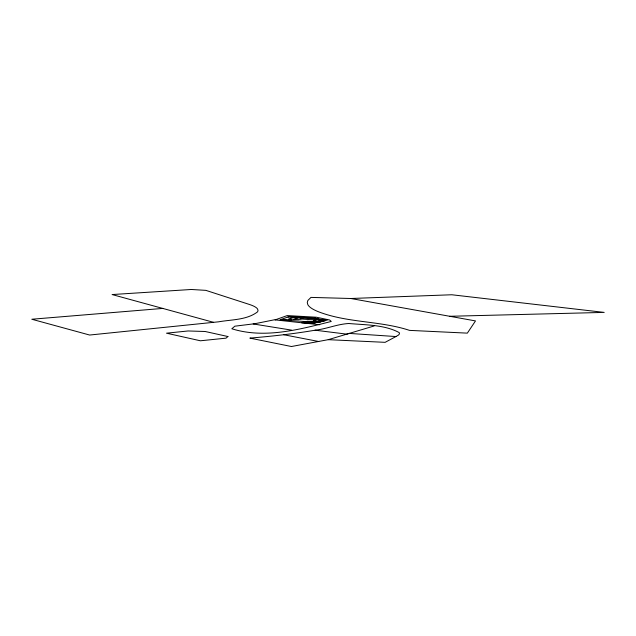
<?xml version="1.0" encoding="UTF-8"?>
<svg xmlns="http://www.w3.org/2000/svg" width="636" height="636" viewBox="0 0 636 636"><rect width="100%" height="100%" fill="white"/><g stroke="black" fill="none" stroke-linecap="round" stroke-linejoin="round"><path stroke-width="0.95" d="M395.95 336.555L385.122 342.335L328.24 339.672L291.439 346.517L249.861 338.106C271.691 336.301 293.49 333.9 315.09 330.203C326.554 328.971 337.374 324.082 348.886 323.509C365.509 325.02 384.462 324.614 399.265 332.628L399.464 333.797L398.645 334.957L395.95 336.555L349.22 333.407L346.787 334.139L315.09 330.203M275.118 319.876L287.218 315.583L316.474 317.229L329.679 320.019L331.245 321.458C299.151 329.559 264.425 338.972 231.83 328.772L234.859 326.181L254.869 323.716L274.394 319.797L319.733 324.734M290.342 320.52L291.455 320.123L281.152 319.415M293.594 319.328L297.839 317.825M299.914 317.125L298.236 317.722L287.933 317.006M306.226 321.609L307.331 321.22L320.202 322.102M314.12 318.811L315.384 318.366M318.413 321.037L322.651 319.534M328.24 339.672L374.103 325.982M162.76 308.42L31.8 319.24L89.636 335.037L218.633 321.816C231.591 319.503 246.792 320.154 257.636 311.791L258.041 310.273L257.389 308.754A91.33 13.968 0.2 0 0 249.113 304.366L205.849 290.358L191.309 289.483L112.103 294.555L213.593 322.333M350.778 298.499L475.497 320.918L467.341 333.137L409.544 330.378C381.059 320.989 349.911 322.897 321.458 312.864A165.638 25.345 0.2 0 1 307.832 304.668L307.275 302.561L307.864 300.454L310.972 297.402L350.778 298.499L451.806 294.762L604.2 312.403L449.684 316.283M302.8 318.167L292.878 317.483L288.633 318.986L298.562 319.67L303.11 318.056L318 319.081L313.445 320.695L323.374 321.379L327.62 319.876L317.69 319.192M300.566 318.962L315.456 319.988M253.192 323.955L291.59 330.124M283.688 334.727L318.731 341.5M314.534 318.127L324.042 320.743M227.934 336.531L226.05 338.153L200.396 340.785L166.513 333.185L188.145 330.966L205.15 331.491L227.934 336.531M289.611 316.418L280.039 319.813L319.089 322.5L324.281 320.655L315.273 318.183L289.611 316.418M303.396 322.158L301.695 322.762L313.612 323.581L315.305 322.977L303.396 322.158"/></g></svg>
